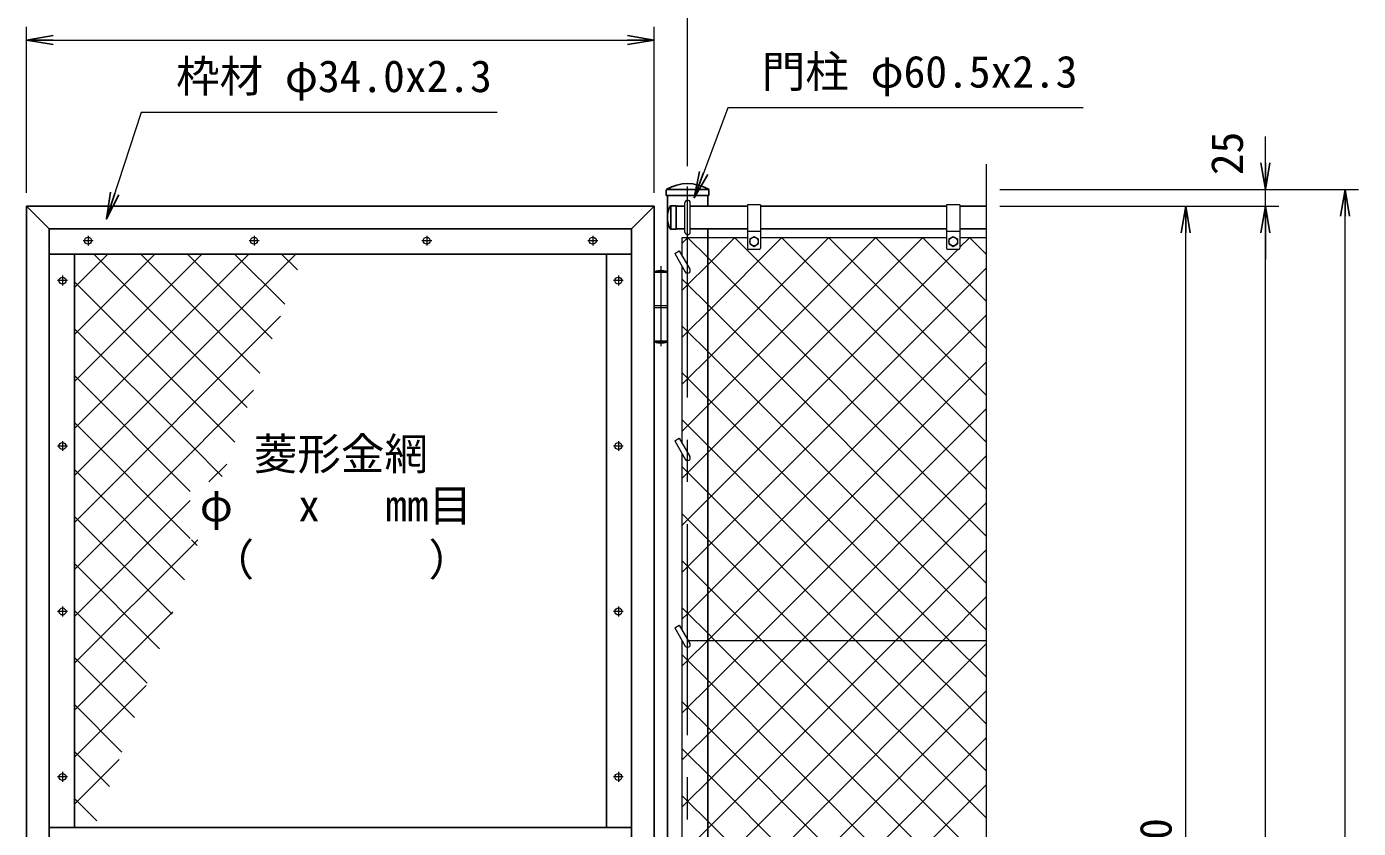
# Model space of a CAD drawing. Units: millimetres, scale not verified. Extents: x -4200 to 4200, y -2970 to 2970.
# Drawn here: x -2579 to -574, y 525 to 1732 of the extents above; entities that cross this region are included whole.
import ezdxf
from ezdxf.enums import TextEntityAlignment as Align

# ---------------------------------------------------------------- set-up
doc = ezdxf.new("R2010")
doc.units = ezdxf.units.MM
doc.header["$LTSCALE"] = 10
doc.linetypes.add('USER1', pattern=[50.8, 31.75, -6.35, 6.35, -6.35])
for name, color, linetype, lineweight in [('0-0_D-STR1', 1, 'Continuous', 25), ('0-2_D-STR2', 7, 'Continuous', 13), ('0-3_D-STR3', 3, 'Continuous', 13), ('0-4_D-BMK', 2, 'USER1', 13), ('0-7_D-STR-TXT', 7, 'Continuous', 13), ('0-8_D-STR-DIM', 7, 'Continuous', 13)]:
    doc.layers.add(name, color=color, linetype=linetype, lineweight=lineweight)
doc.layers.add('0-9_0', color=7, linetype='Continuous')
doc.styles.add('ＭＳ ゴシック', font='')
doc.styles.get('ＭＳ ゴシック').set_extended_font_data('MS Gothic')

# ---------------------------------------------------------------- blocks, each defined once
blk = doc.blocks.new('_Open')
at = {"layer": '0-9_0'}
blk.add_line((-10, 1.667), (0, 0), dxfattribs=at)
blk.add_lwpolyline([(-10, -1.667), (0, 0), (-10, 0)], dxfattribs=at)

msp = doc.modelspace()

# ---------------------------------------------------------------- linework, layer by layer
at = {"layer": '0-0_D-STR1'}
for p, q in [((-1615.83, 1485.65), (-1615.83, 1477.59)), ((-1551.96, 1486.59), (-1615.49, 1486.59)), ((-1551.63, 1485.65), (-1551.63, 1477.59)), ((-1551.63, 1477.59), (-1615.83, 1477.59)), ((-1553.48, 1461.59), (-1553.48, 1477.59)), ((-2578.98, 1461.59), (-2578.98, 484.59)), ((-1633.98, 1461.59), (-2578.98, 1461.59)), ((-2578.98, 1461.59), (-2544.98, 1427.59)), ((-1633.98, 1461.59), (-1667.98, 1427.59)), ((-1633.98, -508.41), (-1633.98, 1461.59)), ((-1609.06, 1462.09), (-1600.73, 1462.09)), ((-1608.73, 1462.09), (-1608.73, 1427.09)), ((-1600.73, 1462.09), (-1600.73, 1427.09)), ((-1587.73, 1461.59), (-1600.73, 1461.59)), ((-1493.73, 1461.59), (-1579.73, 1461.59)), ((-1193.73, 1461.59), (-1473.73, 1461.59)), ((-1133.73, 1461.59), (-1173.73, 1461.59)), ((-2544.98, 1427.59), (-2544.98, 484.59)), ((-1667.98, 1427.59), (-2544.98, 1427.59)), ((-1667.98, -474.41), (-1667.98, 1427.59)), ((-1609.06, 1427.09), (-1600.73, 1427.09)), ((-1587.73, 1427.59), (-1600.73, 1427.59)), ((-1493.73, 1427.59), (-1579.73, 1427.59)), ((-1553.48, -474.41), (-1553.48, 1427.59)), ((-1193.73, 1427.59), (-1473.73, 1427.59)), ((-1133.73, 1427.59), (-1173.73, 1427.59)), ((-1667.98, 1389.59), (-2544.98, 1389.59)), ((-2506.98, 1389.59), (-2506.98, 526.59)), ((-1705.98, 526.59), (-1705.98, 1389.59)), ((-2544.98, 526.59), (-1667.98, 526.59))]:
    msp.add_line(p, q, dxfattribs=at)
msp.add_lwpolyline([(-1613.98, 1477.59), (-1613.98, -843.41), (-1553.48, -843.41), (-1553.48, -508.41)], dxfattribs=at)
for centre, radius, start, end in [((-1614.33, 1485.65), 1.5, 120.85073, 180), ((-1583.73, 1434.42), 61.17, 59.14927, 120.85073), ((-1553.13, 1485.65), 1.5, 0, 59.14927), ((-1578.5, 1444.59), 35.72, 151.52136, 208.47864), ((-1609.06, 1461.09), 1, 90, 147.70173), ((-1609.06, 1428.09), 1, 212.29827, 270)]:
    msp.add_arc(centre, radius, start, end, dxfattribs=at)
at = {"layer": '0-2_D-STR2'}
for p, q in [((-1553.48, 1302.78), (-1441.66, 1414.59)), ((-1553.48, 1232.07), (-1370.95, 1414.59)), ((-1553.48, 1161.35), (-1300.24, 1414.59)), ((-1133.73, 1035.34), (-1512.98, 1414.59)), ((-1133.73, 1106.05), (-1442.27, 1414.59)), ((-1133.73, 1176.76), (-1371.56, 1414.59)), ((-1133.73, 1247.47), (-1300.85, 1414.59)), ((-1133.73, 1318.18), (-1230.14, 1414.59)), ((-1173.73, 1399.68), (-1158.82, 1414.59)), ((-1133.73, 1388.89), (-1159.43, 1414.59)), ((-2506.98, 1339.23), (-2456.61, 1389.59)), ((-2506.98, 1268.52), (-2385.9, 1389.59)), ((-2506.98, 1197.8), (-2315.19, 1389.59)), ((-2506.98, 1127.09), (-2244.48, 1389.59)), ((-2506.98, 1056.38), (-2173.76, 1389.59)), ((-2246.79, 1158.46), (-2477.93, 1389.59)), ((-2227.92, 1210.3), (-2407.22, 1389.59)), ((-2209.05, 1262.14), (-2336.51, 1389.59)), ((-2190.19, 1313.98), (-2265.8, 1389.59)), ((-2171.32, 1365.83), (-2195.09, 1389.59)), ((-1553.48, 949.22), (-1133.73, 1368.97)), ((-1583.73, 1343.92), (-1591.73, 1351.92)), ((-1553.48, 1313.67), (-1583.73, 1343.92)), ((-1133.73, 893.92), (-1553.48, 1313.67)), ((-2506.98, 985.67), (-2196.78, 1295.87)), ((-1583.73, 1272.53), (-1553.48, 1302.78)), ((-1553.48, 878.51), (-1133.73, 1298.26)), ((-1583.73, 1273.21), (-1591.73, 1281.21)), ((-1591.73, 1264.53), (-1583.73, 1272.53)), ((-1553.48, 1242.96), (-1583.73, 1273.21)), ((-1583.73, 1201.82), (-1553.48, 1232.07)), ((-1133.73, 823.21), (-1553.48, 1242.96)), ((-2332.67, 1032.21), (-2506.98, 1206.51)), ((-1583.73, 1202.5), (-1591.73, 1210.5)), ((-1591.73, 1193.82), (-1583.73, 1201.82)), ((-1553.48, 1172.25), (-1583.73, 1202.5)), ((-1188.82, 807.59), (-1553.48, 1172.25)), ((-1583.73, 1131.1), (-1553.48, 1161.35)), ((-1482.97, 807.59), (-1133.73, 1156.84)), ((-2332.67, 961.5), (-2506.98, 1135.8)), ((-1583.73, 1131.79), (-1591.73, 1139.79)), ((-1591.73, 1123.1), (-1583.73, 1131.1)), ((-1553.48, 1101.54), (-1583.73, 1131.79)), ((-1259.53, 807.59), (-1553.48, 1101.54)), ((-1412.26, 807.59), (-1133.73, 1086.13)), ((-2341.14, 899.25), (-2506.98, 1065.09)), ((-2304.64, 1046.58), (-2277.71, 1073.52)), ((-1583.73, 1061.08), (-1591.73, 1069.08)), ((-1553.48, 1030.83), (-1583.73, 1061.08)), ((-1330.24, 807.59), (-1553.48, 1030.83)), ((-2506.98, 844.25), (-2332.67, 1018.55)), ((-1341.55, 807.59), (-1133.73, 1015.42)), ((-2360.01, 847.41), (-2506.98, 994.38)), ((-1583.73, 990.37), (-1591.73, 998.37)), ((-1553.48, 960.12), (-1583.73, 990.37)), ((-2322.27, 951.09), (-2330.58, 959.4)), ((-1583.73, 918.97), (-1553.48, 949.22)), ((-1400.95, 807.59), (-1553.48, 960.12)), ((-2378.87, 795.57), (-2506.98, 923.67)), ((-1591.73, 910.97), (-1583.73, 918.97)), ((-1583.73, 848.26), (-1553.48, 878.51)), ((-2397.74, 743.72), (-2506.98, 852.96)), ((-2506.98, 702.83), (-2358.64, 851.17)), ((-1591.73, 840.26), (-1583.73, 848.26)), ((-1553.48, 737.09), (-1482.97, 807.59)), ((-1553.48, 666.38), (-1412.26, 807.59)), ((-1553.48, 595.67), (-1341.55, 807.59)), ((-1553.48, 383.54), (-1133.73, 803.29)), ((-1133.73, 540.37), (-1400.95, 807.59)), ((-1133.73, 611.08), (-1330.24, 807.59)), ((-1133.73, 681.79), (-1259.53, 807.59)), ((-1133.73, 752.5), (-1188.82, 807.59)), ((-2416.61, 691.88), (-2506.98, 782.24)), ((-1583.73, 778.23), (-1591.73, 786.23)), ((-1553.48, 747.98), (-1583.73, 778.23)), ((-1133.73, 328.23), (-1553.48, 747.98)), ((-2506.98, 632.12), (-2399.1, 739.99)), ((-1583.73, 706.84), (-1553.48, 737.09)), ((-1553.48, 312.83), (-1133.73, 732.58)), ((-2435.48, 640.04), (-2506.98, 711.53)), ((-1583.73, 707.52), (-1591.73, 715.52)), ((-1591.73, 698.84), (-1583.73, 706.84)), ((-1553.48, 677.27), (-1583.73, 707.52)), ((-1583.73, 636.13), (-1553.48, 666.38)), ((-1133.73, 257.52), (-1553.48, 677.27)), ((-1553.48, 242.12), (-1133.73, 661.87)), ((-1583.73, 636.81), (-1591.73, 644.81)), ((-2454.35, 588.2), (-2506.98, 640.82)), ((-2506.98, 561.41), (-2439.57, 628.82)), ((-1591.73, 628.13), (-1583.73, 636.13)), ((-1553.48, 606.56), (-1583.73, 636.81)), ((-1133.73, 186.81), (-1553.48, 606.56)), ((-1583.73, 565.42), (-1553.48, 595.67)), ((-2473.22, 536.36), (-2506.98, 570.11)), ((-1583.73, 566.1), (-1591.73, 574.1)), ((-1591.73, 557.42), (-1583.73, 565.42)), ((-1553.48, 535.85), (-1583.73, 566.1)), ((-1175.22, 157.59), (-1553.48, 535.85))]:
    msp.add_line(p, q, dxfattribs=at)
for points in [[(-1591.73, 1405.95), (-1583.73, 1413.95), (-1583.08, 1414.59)], [(-1591.73, 1335.24), (-1583.73, 1343.24), (-1553.48, 1373.49), (-1512.37, 1414.59)], [(-1591.73, 1052.39), (-1583.73, 1060.39), (-1553.48, 1090.64), (-1229.53, 1414.59)], [(-1133.73, 964.63), (-1553.48, 1384.38), (-1583.69, 1414.59)], [(-1591.73, 981.68), (-1583.73, 989.68), (-1553.48, 1019.93), (-1176.82, 1396.59)], [(-2265.66, 1106.62), (-2287.04, 1127.99), (-2506.98, 1347.93)], [(-2284.53, 1054.77), (-2331.48, 1101.72), (-2506.98, 1277.22)], [(-1591.73, 769.55), (-1583.73, 777.55), (-1553.68, 807.59), (-1553.48, 807.8), (-1133.73, 1227.55)], [(-2506.98, 914.96), (-2331.48, 1090.46), (-2293.95, 1127.99), (-2237.24, 1184.69)], [(-2506.98, 773.54), (-2331.48, 949.04), (-2321.12, 959.4)], [(-1587.43, 491.01), (-1583.73, 494.71), (-1553.48, 524.96), (-1270.84, 807.59), (-1133.73, 944.71)], [(-1146.14, 482.07), (-1471.66, 807.59), (-1553.48, 889.4), (-1583.73, 919.65), (-1591.73, 927.65)], [(-1591.73, 416), (-1583.73, 424), (-1553.48, 454.25), (-1200.13, 807.59), (-1133.73, 874)], [(-1133.73, 398.94), (-1542.38, 807.59), (-1553.48, 818.69), (-1583.73, 848.94), (-1591.73, 856.94)], [(-1591.73, 133.16), (-1583.73, 141.16), (-1567.29, 157.59), (-1553.48, 171.41), (-1133.73, 591.16)]]:
    msp.add_lwpolyline(points, dxfattribs=at)
at = {"layer": '0-3_D-STR3'}
for p, q in [((-1587.73, 1422.59), (-1587.73, 1466.59)), ((-1579.73, 1422.59), (-1579.73, 1466.59)), ((-1493.73, 1463.59), (-1493.73, 1398.59)), ((-1473.73, 1463.59), (-1493.73, 1463.59)), ((-1473.73, 1463.59), (-1473.73, 1398.59)), ((-1193.73, 1463.59), (-1193.73, 1398.59)), ((-1173.73, 1463.59), (-1193.73, 1463.59)), ((-1173.73, 1463.59), (-1173.73, 1398.59)), ((-1591.73, 1386.45), (-1591.73, 1414.59)), ((-1591.73, 1414.59), (-1493.73, 1414.59)), ((-1473.73, 1423.59), (-1493.73, 1423.59)), ((-1490.23, 1412.34), (-1483.73, 1416.09)), ((-1490.23, 1412.34), (-1490.23, 1404.85)), ((-1483.73, 1416.09), (-1477.23, 1412.34)), ((-1477.23, 1412.34), (-1477.23, 1404.85)), ((-1473.73, 1414.59), (-1193.73, 1414.59)), ((-1173.73, 1423.59), (-1193.73, 1423.59)), ((-1190.23, 1412.34), (-1183.73, 1416.09)), ((-1190.23, 1412.34), (-1190.23, 1404.85)), ((-1183.73, 1416.09), (-1177.23, 1412.34)), ((-1177.23, 1412.34), (-1177.23, 1404.85)), ((-1173.73, 1414.59), (-1133.73, 1414.59)), ((-1603.12, 1390.18), (-1596.19, 1394.18)), ((-1603.12, 1390.18), (-1587.19, 1362.59)), ((-1596.19, 1394.18), (-1580.26, 1366.59)), ((-1475.73, 1396.59), (-1491.73, 1396.59)), ((-1175.73, 1396.59), (-1191.73, 1396.59)), ((-1591.73, 1104.45), (-1591.73, 1370.45)), ((-1613.98, 1361.59), (-1633.98, 1361.59)), ((-1633.98, 1361.59), (-1633.98, 1258.59)), ((-1633.48, 1363.09), (-1633.48, 1361.59)), ((-1633.48, 1363.09), (-1614.48, 1363.09)), ((-1614.48, 1363.09), (-1614.48, 1361.59)), ((-1613.98, 1361.59), (-1613.98, 1258.59)), ((-1613.98, 1311.59), (-1633.98, 1311.59)), ((-1613.98, 1308.59), (-1633.98, 1308.59)), ((-1613.98, 1258.59), (-1633.98, 1258.59)), ((-1633.48, 1258.59), (-1633.48, 1257.09)), ((-1614.48, 1257.09), (-1633.48, 1257.09)), ((-1614.48, 1258.59), (-1614.48, 1257.09)), ((-1603.12, 1108.18), (-1596.19, 1112.18)), ((-1603.12, 1108.18), (-1587.19, 1080.59)), ((-1596.19, 1112.18), (-1580.26, 1084.59)), ((-1591.73, 823.45), (-1591.73, 1088.45)), ((-1603.12, 827.18), (-1596.19, 831.18)), ((-1603.12, 827.18), (-1587.19, 799.59)), ((-1596.19, 831.18), (-1580.26, 803.59)), ((-1591.73, 498.45), (-1591.73, 807.45)), ((-1133.73, 807.59), (-1582.57, 807.59))]:
    msp.add_line(p, q, dxfattribs=at)
for points in [[(-1490.23, 1404.85), (-1483.73, 1401.09), (-1477.23, 1404.85)], [(-1190.23, 1404.85), (-1183.73, 1401.09), (-1177.23, 1404.85)]]:
    msp.add_lwpolyline(points, dxfattribs=at)
for centre, radius in [((-2486.48, 1409.59), 5.25), ((-2236.48, 1409.59), 5.25), ((-1976.48, 1409.59), 5.25), ((-1726.48, 1409.59), 5.25), ((-1483.73, 1408.59), 6.49), ((-1183.73, 1408.59), 6.49), ((-2524.98, 1349.59), 5.25), ((-1687.98, 1349.59), 5.25), ((-2524.98, 1100.59), 5.25), ((-1687.98, 1100.59), 5.25), ((-2524.98, 851.59), 5.25), ((-1687.98, 851.59), 5.25), ((-2524.98, 602.59), 5.25), ((-1687.98, 602.59), 5.25)]:
    msp.add_circle(centre, radius, dxfattribs=at)
for centre, radius, start, end in [((-1583.73, 1466.59), 4, 0, 180), ((-1583.73, 1422.59), 4, 180, 0), ((-1491.73, 1398.59), 2, 180, 270), ((-1475.73, 1398.59), 2, 270, 0), ((-1191.73, 1398.59), 2, 180, 270), ((-1175.73, 1398.59), 2, 270, 0), ((-1623.98, 1333.76), 30.83, 72.05475, 107.94525), ((-1583.73, 1364.59), 4, 210, 30), ((-1623.98, 1286.43), 30.83, 252.05475, 287.94525), ((-1583.73, 1082.59), 4, 210, 30), ((-1583.73, 801.59), 4, 210, 30)]:
    msp.add_arc(centre, radius, start, end, dxfattribs=at)
at = {"layer": '0-4_D-BMK'}
for p, q in [((-1583.73, -858.41), (-1583.73, 1501.59)), ((-2479.04, 1409.59), (-2493.92, 1409.59)), ((-2486.48, 1417.03), (-2486.48, 1402.15)), ((-2229.04, 1409.59), (-2243.92, 1409.59)), ((-2236.48, 1417.03), (-2236.48, 1402.15)), ((-1969.04, 1409.59), (-1983.92, 1409.59)), ((-1976.48, 1417.03), (-1976.48, 1402.15)), ((-1719.04, 1409.59), (-1733.92, 1409.59)), ((-1726.48, 1417.03), (-1726.48, 1402.15)), ((-1623.98, 1371.3), (-1623.98, 1250.87)), ((-2517.54, 1349.59), (-2532.42, 1349.59)), ((-2524.98, 1357.03), (-2524.98, 1342.15)), ((-1680.54, 1349.59), (-1695.42, 1349.59)), ((-1687.98, 1357.03), (-1687.98, 1342.15)), ((-2524.98, 1108.03), (-2524.98, 1093.15)), ((-1687.98, 1108.03), (-1687.98, 1093.15)), ((-2517.54, 1100.59), (-2532.42, 1100.59)), ((-1680.54, 1100.59), (-1695.42, 1100.59)), ((-2517.54, 851.59), (-2532.42, 851.59)), ((-2524.98, 859.03), (-2524.98, 844.15)), ((-1680.54, 851.59), (-1695.42, 851.59)), ((-1687.98, 859.03), (-1687.98, 844.15)), ((-2517.54, 602.59), (-2532.42, 602.59)), ((-2524.98, 610.03), (-2524.98, 595.15)), ((-1680.54, 602.59), (-1695.42, 602.59)), ((-1687.98, 610.03), (-1687.98, 595.15))]:
    msp.add_line(p, q, dxfattribs=at)
at = {"layer": '0-7_D-STR-TXT'}
for points in [[(-988.33, 1609.59), (-1523.01, 1609.59), (-1573.04, 1476.04)], [(-1870.44, 1602.66), (-2406.38, 1602.66), (-2458.24, 1444.38)]]:
    msp.add_lwpolyline(points, dxfattribs=at)
at = {"layer": '0-8_D-STR-DIM'}
for p, q in [((-1583.73, 1521.59), (-1583.73, 1851.59)), ((-2578.98, 1481.59), (-2578.98, 1731.59)), ((-1633.98, 1481.59), (-1633.98, 1731.59)), ((-2538.98, 1711.59), (-1673.98, 1711.59)), ((-713.73, 1526.59), (-713.73, 1566.59)), ((-1133.73, 512.25), (-1133.73, 1524.59)), ((-1113.73, 1486.59), (-573.73, 1486.59)), ((-1113.73, 1486.59), (-693.73, 1486.59)), ((-713.73, 1461.59), (-713.73, 1486.59)), ((-1113.73, 1461.59), (-813.73, 1461.59)), ((-1113.73, 1461.59), (-693.73, 1461.59)), ((-1113.73, 1461.59), (-693.73, 1461.59)), ((-593.73, -803.41), (-593.73, 1446.59)), ((-833.73, -468.41), (-833.73, 1421.59)), ((-713.73, -498.41), (-713.73, 1421.59)), ((-713.73, 1421.59), (-713.73, 1381.59))]:
    msp.add_line(p, q, dxfattribs=at)

# ---------------------------------------------------------------- block references
at = {"layer": '0-7_D-STR-TXT', "xscale": 4, "yscale": 4}
for p, rotation in [((-1573.74, 1474.16), 249.46512), ((-2458.87, 1442.48), 251.85931)]:
    msp.add_blockref('_Open', p, dxfattribs=dict(at, rotation=rotation))
at = {"layer": '0-8_D-STR-DIM', "xscale": 4, "yscale": 4}
for p, rotation in [((-2578.98, 1711.59), 180), ((-713.73, 1486.59), 270), ((-593.73, 1486.59), 90), ((-833.73, 1461.59), 90), ((-713.73, 1461.59), 90), ((-713.73, 1461.59), 90)]:
    msp.add_blockref('_Open', p, dxfattribs=dict(at, rotation=rotation))
msp.add_blockref('_Open', (-1633.98, 1711.59), dxfattribs=at)

# ---------------------------------------------------------------- texts
at = {"layer": '0-7_D-STR-TXT', "style": 'ＭＳ ゴシック'}
for s, p in [('枠材 φ34.0x2.3', (-2353.94, 1618.8)), ('門柱 φ60.5x2.3', (-1472.09, 1625.61)), ('菱形金網', (-2236.92, 1050.39)), ('φ\u3000 x\u3000 mm目', (-2318.14, 972.8)), ('（\u3000\u3000\u3000\u3000）', (-2301.9, 891.15))]:
    msp.add_text(s, height=48.09, dxfattribs=at).set_placement(p, align=Align.BOTTOM_LEFT)
at = {"layer": '0-8_D-STR-DIM', "style": 'ＭＳ ゴシック'}
for s, p in [('25', (-733.11, 1508.24)), ('1970', (-840.47, 409.69))]:
    msp.add_text(s, height=48.09, rotation=90, dxfattribs=at).set_placement(p, align=Align.BOTTOM_LEFT)

doc.saveas('drawing.dxf')
